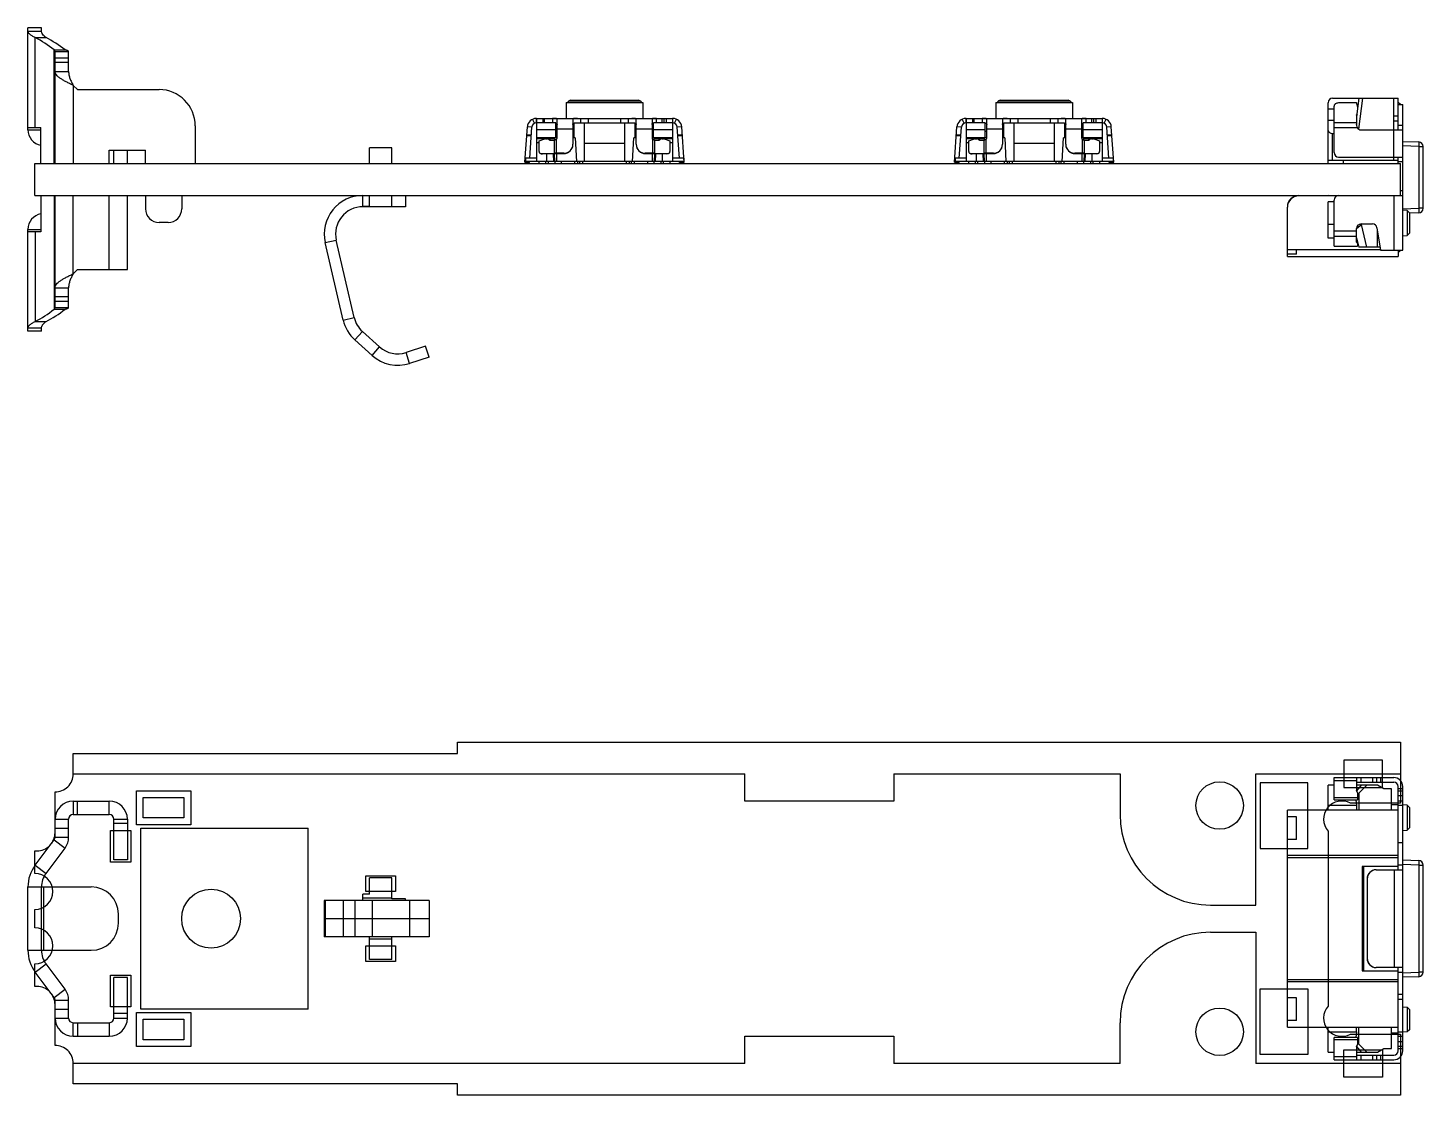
# Model space of a CAD drawing. Header units: millimetres. Extents: x 232.4 to 263.3, y 75.2 to 125.5.
# Drawn here: x 232.41 to 263.26, y 75.23 to 98.82 of the extents above; entities that cross this region are included whole.
import ezdxf

# ---------------------------------------------------------------- set-up
doc = ezdxf.new("R2010")
doc.units = ezdxf.units.MM
doc.header["$LTSCALE"] = 16.335
doc.layers.get('0').update_dxf_attribs({"linetype": 'CONTINUOUS'})
for name, color, linetype in [('limit_line', 140, 'CONTINUOUS'), ('NEGATIVE_PLATE', 5, 'CONTINUOUS'), ('pad', 31, 'CONTINUOUS'), ('POSITIVE_PLATE_BLE', 6, 'CONTINUOUS'), ('SIGNAL_PLATE_BLE', 4, 'CONTINUOUS'), ('SKSNLA_switch', 2, 'CONTINUOUS')]:
    doc.layers.add(name, color=color, linetype=linetype)

msp = doc.modelspace()

# ---------------------------------------------------------------- linework, layer by layer
for p, q in [((232.559, 95.115), (232.559, 95.819)), ((232.559, 95.819), (262.759, 95.819)), ((262.759, 95.115), (262.759, 95.819)), ((232.559, 95.115), (262.809, 95.115)), ((232.709, 92.115), (232.409, 92.115)), ((234.959, 81.355), (234.959, 81.805)), ((234.959, 81.805), (235.859, 81.805)), ((235.859, 81.805), (235.859, 81.355)), ((235.859, 81.355), (234.959, 81.355)), ((234.234, 80.38), (234.234, 81.08)), ((234.234, 81.08), (234.684, 81.08)), ((234.684, 81.08), (234.684, 80.38)), ((234.684, 80.38), (234.234, 80.38)), ((239.884, 79.73), (239.884, 80.08)), ((239.884, 80.08), (240.534, 80.08)), ((240.534, 80.08), (240.534, 79.73)), ((240.534, 79.73), (239.884, 79.73)), ((239.884, 78.18), (239.884, 78.53)), ((239.884, 78.53), (240.534, 78.53)), ((240.534, 78.53), (240.534, 78.18)), ((240.534, 78.18), (239.884, 78.18)), ((234.234, 77.181), (234.234, 77.881)), ((234.234, 77.881), (234.684, 77.881)), ((234.684, 77.881), (234.684, 77.181)), ((234.684, 77.181), (234.234, 77.181)), ((234.959, 76.455), (234.959, 76.905)), ((234.959, 76.905), (235.859, 76.905)), ((235.859, 76.905), (235.859, 76.455)), ((235.859, 76.455), (234.959, 76.455))]:
    msp.add_line(p, q)
msp.add_lwpolyline([(232.559, 78.93), (232.559, 79.33, 1), (232.559, 80.13), (232.559, 80.63), (232.609, 80.63, 0.414214), (233.009, 81.03), (233.009, 81.93, 0.414214), (233.409, 82.33), (233.409, 82.78), (241.909, 82.78), (241.909, 83.03), (262.759, 83.03), (262.759, 81.68), (261.652, 81.68, 0.841815), (261.159, 81.066), (261.159, 77.195, 0.841815), (261.652, 76.58), (262.759, 76.58), (262.759, 75.23), (241.909, 75.23), (241.909, 75.48), (233.409, 75.48), (233.409, 75.93, 0.414214), (233.009, 76.33), (233.009, 77.23, 0.414214), (232.609, 77.63), (232.559, 77.63), (232.559, 78.13, 1)], format="xyb", close=True)
for centre, radius in [((258.759, 81.63), 0.525), ((236.459, 79.13), 0.65), ((258.759, 76.63), 0.525)]:
    msp.add_circle(centre, radius)
at = {"layer": 'limit_line'}
for p, q in [((233.409, 82.33), (248.259, 82.33)), ((248.259, 81.73), (248.259, 82.33)), ((251.559, 82.33), (251.559, 81.73)), ((251.559, 82.33), (256.559, 82.33)), ((256.559, 82.33), (256.559, 81.43)), ((259.559, 79.43), (259.559, 82.33)), ((259.559, 82.33), (262.759, 82.33)), ((251.559, 81.73), (248.259, 81.73)), ((234.909, 77.13), (234.909, 81.13)), ((234.909, 81.13), (238.609, 81.13)), ((238.609, 77.13), (238.609, 81.13)), ((258.559, 79.43), (259.559, 79.43)), ((258.559, 78.83), (259.559, 78.83)), ((259.559, 78.83), (259.559, 75.93)), ((238.609, 77.13), (234.909, 77.13)), ((256.559, 75.93), (256.559, 76.83)), ((248.259, 76.531), (251.559, 76.531)), ((248.259, 75.93), (248.259, 76.531)), ((251.559, 76.531), (251.559, 75.93)), ((248.259, 75.93), (233.409, 75.93)), ((256.559, 75.93), (251.559, 75.93)), ((262.759, 75.93), (259.559, 75.93))]:
    msp.add_line(p, q, dxfattribs=at)
for centre, start, end in [((258.559, 81.43), 180, 270), ((258.559, 76.83), 90, 180)]:
    msp.add_arc(centre, 2, start, end, dxfattribs=at)
at = {"layer": 'NEGATIVE_PLATE'}
for p, q in [((239.959, 95.819), (239.959, 96.165)), ((240.459, 96.165), (239.959, 96.165)), ((240.459, 95.819), (240.459, 96.165)), ((239.813, 94.865), (239.813, 95.115)), ((239.959, 94.875), (239.959, 95.115)), ((240.459, 94.865), (240.459, 95.115)), ((240.759, 95.115), (240.759, 94.865)), ((239.959, 94.875), (239.813, 94.875)), ((240.759, 94.865), (239.813, 94.865)), ((238.985, 94.074), (239.228, 94.13)), ((239.624, 92.418), (239.228, 94.13)), ((239.38, 92.362), (238.985, 94.074)), ((239.38, 92.362), (239.624, 92.418)), ((239.639, 91.922), (239.807, 92.108)), ((240.185, 91.767), (239.807, 92.108)), ((240.018, 91.581), (239.639, 91.922)), ((240.018, 91.581), (240.185, 91.767)), ((241.203, 91.782), (240.772, 91.642)), ((240.849, 91.404), (240.772, 91.642)), ((241.281, 91.544), (241.203, 91.782)), ((241.281, 91.544), (240.849, 91.404)), ((239.959, 79.675), (239.959, 80.03)), ((240.459, 80.03), (239.959, 80.03)), ((240.459, 79.566), (240.459, 80.03)), ((239.813, 79.53), (239.813, 79.675)), ((239.959, 79.675), (239.813, 79.675)), ((238.963, 79.53), (238.963, 78.73)), ((241.281, 79.53), (238.963, 79.53)), ((238.985, 79.53), (238.985, 78.73)), ((239.38, 79.53), (239.38, 78.73)), ((239.639, 79.53), (239.639, 78.73)), ((240.459, 79.58), (239.813, 79.58)), ((240.018, 79.53), (240.018, 78.73)), ((240.759, 79.566), (240.459, 79.566)), ((240.759, 79.53), (240.759, 79.566)), ((240.849, 79.53), (240.849, 78.73)), ((241.281, 79.53), (241.281, 78.73)), ((238.963, 79.13), (241.281, 79.13)), ((241.281, 78.73), (238.963, 78.73)), ((239.959, 78.23), (239.959, 78.73)), ((240.459, 78.68), (239.959, 78.68)), ((240.459, 78.23), (240.459, 78.73)), ((240.459, 78.23), (239.959, 78.23))]:
    msp.add_line(p, q, dxfattribs=at)
for centre, radius, start, end in [((239.813, 94.265), 0.85, 90, 193), ((239.813, 94.265), 0.6, 90, 193), ((240.208, 92.553), 0.85, 193, 228), ((240.208, 92.553), 0.6, 193, 228), ((240.587, 92.213), 0.6, 228, 288), ((240.587, 92.213), 0.85, 228, 288)]:
    msp.add_arc(centre, radius, start, end, dxfattribs=at)
at = {"layer": 'pad'}
for p, q in [((262.359, 82.63), (261.509, 82.63)), ((261.509, 82.63), (261.509, 82.03)), ((262.359, 82.03), (262.359, 82.63)), ((260.709, 82.13), (259.659, 82.13)), ((259.659, 82.13), (259.659, 80.68)), ((260.709, 80.68), (260.709, 82.13)), ((234.809, 81.955), (236.009, 81.955)), ((234.809, 81.205), (234.809, 81.955)), ((236.009, 81.955), (236.009, 81.205)), ((261.509, 82.03), (262.359, 82.03)), ((236.009, 81.205), (234.809, 81.205)), ((259.659, 80.68), (260.709, 80.68)), ((259.659, 77.58), (260.709, 77.58)), ((259.659, 76.13), (259.659, 77.58)), ((260.709, 77.58), (260.709, 76.13)), ((234.809, 76.305), (234.809, 77.055)), ((234.809, 77.055), (236.009, 77.055)), ((236.009, 77.055), (236.009, 76.305)), ((236.009, 76.305), (234.809, 76.305)), ((261.509, 76.23), (262.359, 76.23)), ((261.509, 75.63), (261.509, 76.23)), ((262.359, 76.23), (262.359, 75.63)), ((260.709, 76.13), (259.659, 76.13)), ((262.359, 75.63), (261.509, 75.63))]:
    msp.add_line(p, q, dxfattribs=at)
at = {"layer": 'POSITIVE_PLATE_BLE'}
for p, q in [((234.209, 95.819), (234.209, 96.119)), ((234.209, 96.119), (235.009, 96.119)), ((234.309, 95.819), (234.309, 96.119)), ((234.609, 95.819), (234.609, 96.119)), ((235.009, 95.819), (235.009, 96.119)), ((232.696, 95.115), (232.696, 94.315)), ((232.989, 95.115), (232.989, 92.602)), ((233.009, 92.64), (233.009, 95.115)), ((233.009, 92.877), (233.009, 95.115)), ((233.409, 93.384), (233.409, 95.115)), ((234.209, 93.477), (234.209, 95.115)), ((234.609, 93.477), (234.609, 95.115)), ((232.409, 92.115), (232.409, 94.365)), ((232.409, 94.365), (232.696, 94.365)), ((232.696, 94.315), (232.409, 94.315)), ((232.569, 94.315), (232.569, 92.33)), ((233.409, 93.384), (233.502, 93.477)), ((233.502, 93.477), (234.609, 93.477)), ((233.009, 93.077), (233.309, 93.077)), ((233.309, 92.877), (233.009, 92.877)), ((233.309, 92.64), (233.309, 93.077)), ((232.989, 92.602), (233.229, 92.602)), ((233.009, 92.777), (233.309, 92.777)), ((233.009, 92.64), (233.309, 92.64)), ((232.569, 92.33), (232.809, 92.33)), ((232.409, 92.189), (232.709, 92.189)), ((232.709, 92.115), (232.709, 92.189)), ((233.409, 81.73), (233.409, 81.43)), ((233.409, 81.73), (234.209, 81.73)), ((233.502, 81.43), (233.502, 81.73)), ((234.209, 81.43), (234.209, 81.73)), ((233.009, 80.93), (233.009, 81.33)), ((233.009, 81.33), (233.309, 81.33)), ((233.309, 80.93), (233.309, 81.33)), ((233.409, 81.43), (234.209, 81.43)), ((234.309, 80.43), (234.309, 81.33)), ((234.309, 81.33), (234.609, 81.33)), ((234.609, 81.23), (234.309, 81.23)), ((234.609, 81.33), (234.609, 80.43)), ((232.569, 80.31), (232.989, 80.87)), ((232.989, 80.87), (233.229, 80.69)), ((233.009, 81.13), (233.309, 81.13)), ((233.009, 80.93), (233.309, 80.93)), ((232.809, 80.13), (233.229, 80.69)), ((232.569, 80.31), (232.809, 80.13)), ((234.609, 80.43), (234.309, 80.43)), ((232.409, 78.43), (232.409, 79.83)), ((232.409, 79.83), (233.809, 79.83)), ((232.709, 78.43), (232.709, 79.83)), ((232.759, 78.43), (232.759, 79.83)), ((234.409, 79.03), (234.409, 79.23)), ((232.409, 78.43), (233.809, 78.43)), ((232.569, 77.95), (232.809, 78.13)), ((233.229, 77.57), (232.809, 78.13)), ((232.989, 77.39), (232.569, 77.95)), ((234.309, 76.931), (234.309, 77.831)), ((234.609, 77.831), (234.309, 77.831)), ((234.609, 76.931), (234.609, 77.831)), ((232.989, 77.39), (233.229, 77.57)), ((233.009, 76.931), (233.009, 77.33)), ((233.009, 77.33), (233.309, 77.33)), ((233.009, 77.13), (233.309, 77.13)), ((233.309, 76.931), (233.309, 77.33)), ((233.009, 76.931), (233.309, 76.931)), ((233.409, 76.531), (233.409, 76.831)), ((233.409, 76.831), (234.209, 76.831)), ((233.502, 76.831), (233.502, 76.531)), ((234.209, 76.831), (234.209, 76.531)), ((234.609, 77.031), (234.309, 77.031)), ((234.309, 76.931), (234.609, 76.931)), ((233.409, 76.531), (234.209, 76.531))]:
    msp.add_line(p, q, dxfattribs=at)
for centre, radius, start, end in [((232.759, 94.365), 0.35, 100.3337, 180), ((233.409, 81.33), 0.4, 90, 180), ((234.209, 81.33), 0.4, 0, 90), ((233.409, 81.33), 0.1, 90, 180), ((234.209, 81.33), 0.1, 0, 90), ((232.909, 80.93), 0.1, 323.1301, 0), ((232.909, 80.93), 0.4, 323.1301, 0), ((233.209, 79.83), 0.8, 143.1301, 180), ((233.209, 79.83), 0.5, 143.1301, 180), ((233.809, 79.23), 0.6, 0, 90), ((233.809, 79.03), 0.6, 270, 0), ((233.209, 78.43), 0.8, 180, 216.8699), ((233.209, 78.43), 0.5, 180, 216.8699), ((232.909, 77.33), 0.4, 0, 36.8699), ((232.909, 77.33), 0.1, 0, 36.8699), ((233.409, 76.931), 0.4, 180, 270), ((233.409, 76.931), 0.1, 180, 270), ((234.209, 76.931), 0.4, 270, 0), ((234.209, 76.931), 0.1, 270, 0)]:
    msp.add_arc(centre, radius, start, end, dxfattribs=at)
for centre in [(231.684, 95.465), (231.924, 95.465)]:
    msp.add_ellipse(centre, major_axis=(0, 3.35), ratio=0.75, start_param=-2.781631, end_param=-2.59544, dxfattribs=at)
for points, knots in [([(233.009, 93.077), (233.009, 93.083), (233.01, 93.096), (233.018, 93.123), (233.04, 93.157), (233.078, 93.195), (233.128, 93.233), (233.188, 93.271), (233.257, 93.308), (233.331, 93.346), (233.383, 93.371), (233.409, 93.384)], [0, 0, 0, 0, 0.036944, 0.075326, 0.160767, 0.262851, 0.383153, 0.520581, 0.672031, 0.833451, 1, 1, 1, 1]), ([(233.409, 93.384), (233.396, 93.358), (233.37, 93.308), (233.337, 93.232), (233.314, 93.155), (233.309, 93.102), (233.309, 93.077)], [0, 0, 0, 0, 0.263092, 0.518721, 0.763415, 1, 1, 1, 1]), ([(232.989, 92.602), (232.995, 92.607), (233.002, 92.615), (233.008, 92.629), (233.009, 92.636), (233.009, 92.64)], [0, 0, 0, 0, 0.516717, 0.758814, 1, 1, 1, 1]), ([(233.229, 92.602), (233.24, 92.605), (233.256, 92.608), (233.275, 92.614), (233.287, 92.619), (233.296, 92.624), (233.303, 92.629), (233.308, 92.634), (233.309, 92.638), (233.309, 92.64)], [0, 0, 0, 0, 0.375627, 0.532017, 0.666417, 0.778531, 0.869003, 0.940508, 1, 1, 1, 1]), ([(232.409, 92.189), (232.409, 92.2), (232.416, 92.217), (232.433, 92.237), (232.451, 92.255), (232.474, 92.273), (232.513, 92.3), (232.545, 92.318), (232.569, 92.33)], [0, 0, 0, 0, 0.145997, 0.242603, 0.357239, 0.490332, 0.641929, 1, 1, 1, 1]), ([(232.709, 92.189), (232.709, 92.199), (232.713, 92.216), (232.723, 92.237), (232.739, 92.262), (232.767, 92.294), (232.794, 92.318), (232.809, 92.33)], [0, 0, 0, 0, 0.175164, 0.280528, 0.398789, 0.67402, 1, 1, 1, 1])]:
    msp.add_open_spline(points, degree=3, knots=knots, dxfattribs=at)
at = {"layer": 'SIGNAL_PLATE_BLE'}
for p, q in [((232.409, 96.569), (232.409, 98.819)), ((232.709, 98.819), (232.409, 98.819)), ((232.409, 98.745), (232.709, 98.745)), ((232.709, 98.745), (232.709, 98.819)), ((232.569, 96.619), (232.569, 98.604)), ((232.569, 98.604), (232.809, 98.604)), ((232.989, 95.819), (232.989, 98.332)), ((232.989, 98.332), (233.229, 98.332)), ((233.009, 95.819), (233.009, 98.294)), ((233.009, 98.294), (233.309, 98.294)), ((233.009, 98.156), (233.309, 98.156)), ((233.309, 97.856), (233.309, 98.294)), ((233.009, 95.819), (233.009, 98.09)), ((233.309, 98.056), (233.009, 98.056)), ((233.009, 97.856), (233.309, 97.856)), ((233.409, 97.549), (233.409, 95.819)), ((233.502, 97.456), (233.409, 97.549)), ((233.502, 97.456), (235.309, 97.456)), ((232.409, 96.619), (232.696, 96.619)), ((232.409, 96.569), (232.696, 96.569)), ((232.696, 95.819), (232.696, 96.619)), ((236.109, 96.656), (236.109, 95.819)), ((235.009, 95.115), (235.009, 94.819)), ((235.809, 95.115), (235.809, 94.819)), ((235.509, 94.519), (235.309, 94.519))]:
    msp.add_line(p, q, dxfattribs=at)
for centre, radius, start, end in [((235.309, 96.656), 0.8, 0, 90), ((232.759, 96.569), 0.35, 180, 259.6663), ((235.309, 94.819), 0.3, 180, 270), ((235.509, 94.819), 0.3, 270, 0)]:
    msp.add_arc(centre, radius, start, end, dxfattribs=at)
for centre in [(231.684, 95.469), (231.924, 95.469)]:
    msp.add_ellipse(centre, major_axis=(0, 3.35), ratio=0.75, start_param=-0.546152, end_param=-0.359962, dxfattribs=at)
for points, knots in [([(232.569, 98.604), (232.545, 98.616), (232.512, 98.634), (232.474, 98.661), (232.451, 98.679), (232.433, 98.697), (232.416, 98.717), (232.409, 98.734), (232.409, 98.745)], [0, 0, 0, 0, 0.358946, 0.510909, 0.644016, 0.758308, 0.854469, 1, 1, 1, 1]), ([(232.809, 98.604), (232.794, 98.616), (232.767, 98.64), (232.739, 98.672), (232.723, 98.697), (232.713, 98.718), (232.709, 98.735), (232.709, 98.745)], [0, 0, 0, 0, 0.326802, 0.602478, 0.720442, 0.825366, 1, 1, 1, 1]), ([(233.009, 98.294), (233.009, 98.298), (233.008, 98.305), (233.002, 98.318), (232.995, 98.327), (232.989, 98.332)], [0, 0, 0, 0, 0.240931, 0.482907, 1, 1, 1, 1]), ([(233.309, 98.294), (233.309, 98.296), (233.308, 98.3), (233.303, 98.305), (233.296, 98.31), (233.287, 98.315), (233.275, 98.319), (233.256, 98.326), (233.24, 98.329), (233.229, 98.332)], [0, 0, 0, 0, 0.059415, 0.130826, 0.221189, 0.333204, 0.467548, 0.623959, 1, 1, 1, 1]), ([(233.409, 97.549), (233.383, 97.562), (233.331, 97.587), (233.257, 97.625), (233.188, 97.663), (233.128, 97.7), (233.078, 97.738), (233.04, 97.776), (233.018, 97.81), (233.01, 97.837), (233.009, 97.85), (233.009, 97.856)], [0, 0, 0, 0, 0.166549, 0.327969, 0.479419, 0.616847, 0.737149, 0.839233, 0.924674, 0.963056, 1, 1, 1, 1]), ([(233.309, 97.856), (233.309, 97.831), (233.314, 97.778), (233.337, 97.701), (233.37, 97.625), (233.396, 97.575), (233.409, 97.549)], [0, 0, 0, 0, 0.236585, 0.481279, 0.736908, 1, 1, 1, 1])]:
    msp.add_open_spline(points, degree=3, knots=knots, dxfattribs=at)
at = {"layer": 'SKSNLA_switch'}
for p, q in [((244.373, 97.204), (244.339, 97.169)), ((244.373, 97.204), (245.944, 97.204)), ((244.409, 97.219), (245.909, 97.219)), ((245.944, 97.204), (245.979, 97.169)), ((253.873, 97.204), (253.839, 97.169)), ((253.873, 97.204), (255.444, 97.204)), ((253.909, 97.219), (255.409, 97.219)), ((255.444, 97.204), (255.479, 97.169)), ((261.259, 97.265), (262.709, 97.265)), ((261.839, 97.265), (261.794, 96.917)), ((261.919, 97.265), (261.832, 96.583)), ((262.609, 95.885), (262.609, 97.265)), ((262.709, 96.565), (262.709, 97.265)), ((244.309, 97.169), (244.309, 96.819)), ((244.309, 97.169), (246.009, 97.169)), ((246.009, 97.169), (246.009, 96.819)), ((253.809, 97.169), (255.509, 97.169)), ((253.809, 97.169), (253.809, 96.819)), ((255.509, 97.169), (255.509, 96.819)), ((261.159, 95.819), (261.159, 97.165)), ((261.289, 97.026), (261.159, 97.026)), ((261.289, 96.065), (261.289, 97.09)), ((261.789, 97.16), (261.389, 97.16)), ((261.807, 97.097), (261.789, 97.16)), ((261.789, 96.892), (261.789, 96.687)), ((261.798, 96.912), (261.794, 96.917)), ((261.809, 97.083), (261.809, 97.031)), ((262.709, 97.125), (262.809, 97.125)), ((262.809, 93.905), (262.809, 97.125)), ((243.398, 95.849), (243.452, 96.633)), ((243.552, 96.626), (243.452, 96.633)), ((243.504, 95.939), (243.552, 96.626)), ((243.61, 96.71), (243.567, 96.8)), ((243.652, 96.719), (243.652, 96.819)), ((243.652, 96.819), (246.665, 96.819)), ((244.079, 96.719), (243.652, 96.719)), ((243.659, 95.869), (243.659, 96.819)), ((244.079, 96.569), (243.659, 96.569)), ((243.794, 96.819), (243.794, 96.719)), ((243.829, 96.719), (243.829, 96.819)), ((244.009, 96.819), (244.009, 96.719)), ((244.079, 96.389), (244.079, 96.719)), ((244.109, 96.384), (244.109, 96.798)), ((244.109, 96.586), (244.459, 96.586)), ((244.459, 96.798), (244.459, 96.247)), ((244.489, 96.389), (244.489, 96.719)), ((244.489, 96.719), (245.829, 96.719)), ((244.636, 96.719), (244.636, 96.819)), ((244.709, 96.719), (244.709, 95.869)), ((244.798, 96.819), (244.798, 96.719)), ((244.805, 96.719), (244.805, 96.819)), ((245.512, 96.819), (245.512, 96.719)), ((245.52, 96.719), (245.52, 96.819)), ((245.609, 95.869), (245.609, 96.719)), ((245.681, 96.819), (245.681, 96.719)), ((245.829, 96.719), (245.829, 96.389)), ((245.859, 96.247), (245.859, 96.798)), ((245.859, 96.586), (246.209, 96.586)), ((246.209, 96.798), (246.209, 96.384)), ((246.239, 96.389), (246.239, 96.719)), ((246.665, 96.719), (246.239, 96.719)), ((246.659, 96.569), (246.239, 96.569)), ((246.309, 96.719), (246.309, 96.819)), ((246.429, 96.819), (246.429, 96.719)), ((246.479, 96.719), (246.479, 96.819)), ((246.529, 96.719), (246.529, 96.819)), ((246.659, 96.819), (246.659, 95.869)), ((246.665, 96.819), (246.665, 96.719)), ((246.708, 96.71), (246.75, 96.8)), ((246.865, 96.633), (246.765, 96.626)), ((246.813, 95.939), (246.765, 96.626)), ((246.92, 95.849), (246.865, 96.633)), ((252.898, 95.849), (252.952, 96.633)), ((253.052, 96.626), (252.952, 96.633)), ((253.004, 95.939), (253.052, 96.626)), ((253.11, 96.71), (253.067, 96.8)), ((253.152, 96.819), (256.165, 96.819)), ((253.152, 96.719), (253.152, 96.819)), ((253.579, 96.719), (253.152, 96.719)), ((253.159, 95.869), (253.159, 96.819)), ((253.579, 96.569), (253.159, 96.569)), ((253.294, 96.819), (253.294, 96.719)), ((253.329, 96.719), (253.329, 96.819)), ((253.509, 96.819), (253.509, 96.719)), ((253.579, 96.389), (253.579, 96.719)), ((253.609, 96.384), (253.609, 96.798)), ((253.609, 96.586), (253.959, 96.586)), ((253.959, 96.798), (253.959, 96.247)), ((253.989, 96.719), (255.329, 96.719)), ((253.989, 96.389), (253.989, 96.719)), ((254.136, 96.719), (254.136, 96.819)), ((254.209, 96.719), (254.209, 95.869)), ((254.298, 96.819), (254.298, 96.719)), ((254.305, 96.719), (254.305, 96.819)), ((255.012, 96.819), (255.012, 96.719)), ((255.02, 96.719), (255.02, 96.819)), ((255.109, 95.869), (255.109, 96.719)), ((255.181, 96.819), (255.181, 96.719)), ((255.329, 96.719), (255.329, 96.389)), ((255.359, 96.247), (255.359, 96.798)), ((255.359, 96.586), (255.709, 96.586)), ((255.709, 96.798), (255.709, 96.384)), ((256.165, 96.719), (255.739, 96.719)), ((255.739, 96.389), (255.739, 96.719)), ((256.159, 96.569), (255.739, 96.569)), ((255.809, 96.719), (255.809, 96.819)), ((255.929, 96.819), (255.929, 96.719)), ((255.979, 96.719), (255.979, 96.819)), ((256.029, 96.719), (256.029, 96.819)), ((256.159, 96.819), (256.159, 95.869)), ((256.165, 96.819), (256.165, 96.719)), ((256.208, 96.71), (256.25, 96.8)), ((256.365, 96.633), (256.265, 96.626)), ((256.313, 95.939), (256.265, 96.626)), ((256.42, 95.849), (256.365, 96.633)), ((261.159, 96.78), (261.289, 96.78)), ((261.789, 96.721), (261.289, 96.721)), ((261.289, 96.615), (261.802, 96.615)), ((261.889, 96.565), (262.809, 96.565)), ((262.709, 96.865), (262.609, 96.865)), ((262.609, 96.765), (262.709, 96.765)), ((262.809, 96.665), (262.709, 96.665)), ((243.538, 96.426), (243.438, 96.433)), ((243.44, 96.461), (243.54, 96.454)), ((244.109, 96.389), (243.659, 96.389)), ((243.659, 96.375), (244.059, 96.375)), ((243.659, 96.286), (243.711, 96.286)), ((243.711, 96.326), (243.838, 96.366)), ((243.711, 96.089), (243.711, 96.326)), ((243.851, 96.369), (243.892, 96.37)), ((243.903, 96.369), (243.892, 96.37)), ((243.903, 96.369), (243.915, 96.366)), ((243.961, 96.344), (243.93, 96.35)), ((243.968, 96.331), (243.958, 96.332)), ((243.96, 96.345), (243.961, 96.344)), ((244.044, 96.333), (243.968, 96.331)), ((244.053, 96.047), (244.053, 96.334)), ((244.059, 96.337), (244.059, 96.389)), ((244.109, 96.529), (244.079, 96.529)), ((244.099, 96.048), (244.099, 96.355)), ((244.489, 96.529), (244.459, 96.529)), ((244.509, 96.389), (244.459, 96.389)), ((244.509, 96.389), (244.536, 95.869)), ((244.709, 96.269), (245.609, 96.269)), ((245.781, 95.869), (245.809, 96.389)), ((245.859, 96.389), (245.809, 96.389)), ((245.829, 96.529), (245.859, 96.529)), ((246.209, 96.529), (246.239, 96.529)), ((246.659, 96.389), (246.209, 96.389)), ((246.218, 96.355), (246.218, 96.048)), ((246.259, 96.337), (246.259, 96.389)), ((246.259, 96.375), (246.659, 96.375)), ((246.264, 96.334), (246.264, 96.047)), ((246.349, 96.331), (246.273, 96.333)), ((246.36, 96.332), (246.349, 96.331)), ((246.387, 96.35), (246.356, 96.344)), ((246.415, 96.369), (246.402, 96.366)), ((246.425, 96.37), (246.415, 96.369)), ((246.425, 96.37), (246.466, 96.369)), ((246.479, 96.366), (246.606, 96.326)), ((246.606, 96.326), (246.606, 96.089)), ((246.606, 96.286), (246.659, 96.286)), ((246.777, 96.454), (246.877, 96.461)), ((246.879, 96.433), (246.779, 96.426)), ((253.038, 96.426), (252.938, 96.433)), ((252.94, 96.461), (253.04, 96.454)), ((253.609, 96.389), (253.159, 96.389)), ((253.159, 96.375), (253.559, 96.375)), ((253.159, 96.286), (253.211, 96.286)), ((253.211, 96.326), (253.338, 96.366)), ((253.211, 96.089), (253.211, 96.326)), ((253.351, 96.369), (253.392, 96.37)), ((253.403, 96.369), (253.392, 96.37)), ((253.403, 96.369), (253.415, 96.366)), ((253.461, 96.344), (253.43, 96.35)), ((253.468, 96.331), (253.458, 96.332)), ((253.46, 96.345), (253.461, 96.344)), ((253.544, 96.333), (253.468, 96.331)), ((253.553, 96.047), (253.553, 96.334)), ((253.559, 96.337), (253.559, 96.389)), ((253.609, 96.529), (253.579, 96.529)), ((253.599, 96.048), (253.599, 96.355)), ((253.989, 96.529), (253.959, 96.529)), ((254.009, 96.389), (253.959, 96.389)), ((254.009, 96.389), (254.036, 95.869)), ((254.209, 96.269), (255.109, 96.269)), ((255.281, 95.869), (255.309, 96.389)), ((255.359, 96.389), (255.309, 96.389)), ((255.329, 96.529), (255.359, 96.529)), ((255.709, 96.529), (255.739, 96.529)), ((256.159, 96.389), (255.709, 96.389)), ((255.718, 96.355), (255.718, 96.048)), ((255.759, 96.337), (255.759, 96.389)), ((255.759, 96.375), (256.159, 96.375)), ((255.764, 96.334), (255.764, 96.047)), ((255.849, 96.331), (255.773, 96.333)), ((255.86, 96.332), (255.849, 96.331)), ((255.887, 96.35), (255.856, 96.344)), ((255.915, 96.369), (255.902, 96.366)), ((255.925, 96.37), (255.915, 96.369)), ((255.925, 96.37), (255.966, 96.369)), ((255.979, 96.366), (256.106, 96.326)), ((256.106, 96.326), (256.106, 96.089)), ((256.106, 96.286), (256.159, 96.286)), ((256.277, 96.454), (256.377, 96.461)), ((256.379, 96.433), (256.279, 96.426)), ((261.259, 96.485), (261.289, 96.485)), ((261.259, 95.885), (261.259, 96.485)), ((262.809, 96.311), (263.162, 96.298)), ((243.748, 96.041), (243.759, 96.04)), ((243.759, 96.04), (244.053, 96.047)), ((243.759, 96.04), (243.79, 96.034)), ((243.759, 96.039), (243.779, 96.035)), ((243.79, 96.034), (243.779, 96.035)), ((243.79, 96.034), (244.084, 96.04)), ((243.876, 96.036), (243.876, 95.869)), ((244.037, 95.869), (244.03, 96.039)), ((244.047, 96.04), (244.054, 95.869)), ((244.259, 96.048), (244.099, 96.048)), ((244.099, 96.041), (244.259, 96.041)), ((244.105, 95.869), (244.105, 96.041)), ((244.259, 96.048), (244.259, 96.041)), ((246.059, 96.041), (246.059, 96.048)), ((246.218, 96.048), (246.059, 96.048)), ((246.059, 96.041), (246.218, 96.041)), ((246.212, 96.041), (246.212, 95.869)), ((246.233, 96.04), (246.528, 96.034)), ((246.264, 96.047), (246.559, 96.04)), ((246.264, 95.869), (246.27, 96.04)), ((246.287, 96.039), (246.281, 95.869)), ((246.442, 95.869), (246.442, 96.036)), ((246.528, 96.034), (246.559, 96.04)), ((246.538, 96.035), (246.528, 96.034)), ((246.559, 96.039), (246.538, 96.035)), ((246.559, 96.04), (246.569, 96.041)), ((253.248, 96.041), (253.259, 96.04)), ((253.259, 96.04), (253.553, 96.047)), ((253.259, 96.04), (253.29, 96.034)), ((253.259, 96.039), (253.279, 96.035)), ((253.29, 96.034), (253.279, 96.035)), ((253.29, 96.034), (253.584, 96.04)), ((253.376, 96.036), (253.376, 95.869)), ((253.537, 95.869), (253.53, 96.039)), ((253.547, 96.04), (253.554, 95.869)), ((253.759, 96.048), (253.599, 96.048)), ((253.599, 96.041), (253.759, 96.041)), ((253.605, 95.869), (253.605, 96.041)), ((253.759, 96.048), (253.759, 96.041)), ((255.718, 96.048), (255.559, 96.048)), ((255.559, 96.041), (255.559, 96.048)), ((255.559, 96.041), (255.718, 96.041)), ((255.712, 96.041), (255.712, 95.869)), ((255.733, 96.04), (256.028, 96.034)), ((255.764, 96.047), (256.059, 96.04)), ((255.764, 95.869), (255.77, 96.04)), ((255.787, 96.039), (255.781, 95.869)), ((255.942, 95.869), (255.942, 96.036)), ((256.028, 96.034), (256.059, 96.04)), ((256.038, 96.035), (256.028, 96.034)), ((256.059, 96.039), (256.038, 96.035)), ((256.059, 96.04), (256.069, 96.041)), ((261.389, 95.965), (262.809, 95.965)), ((262.709, 95.819), (262.709, 95.965)), ((263.162, 96.198), (262.809, 96.211)), ((263.162, 96.198), (263.259, 96.198)), ((263.162, 96.198), (263.162, 94.831)), ((263.259, 94.831), (263.259, 96.198)), ((243.398, 95.849), (243.497, 95.842)), ((243.409, 95.939), (243.409, 95.869)), ((243.659, 95.939), (243.409, 95.939)), ((246.909, 95.869), (243.409, 95.869)), ((243.497, 95.842), (243.499, 95.869)), ((243.709, 95.869), (243.709, 95.819)), ((243.859, 95.819), (243.859, 95.869)), ((243.909, 95.869), (243.909, 95.819)), ((244.059, 95.869), (244.059, 95.819)), ((244.209, 95.819), (244.209, 95.869)), ((244.497, 95.869), (244.497, 95.819)), ((244.568, 95.819), (244.568, 95.869)), ((244.609, 95.869), (244.609, 95.819)), ((244.68, 95.819), (244.68, 95.869)), ((245.637, 95.869), (245.637, 95.819)), ((245.708, 95.819), (245.708, 95.869)), ((245.749, 95.869), (245.749, 95.819)), ((245.82, 95.819), (245.82, 95.869)), ((246.109, 95.869), (246.109, 95.819)), ((246.259, 95.819), (246.259, 95.869)), ((246.409, 95.819), (246.409, 95.869)), ((246.459, 95.869), (246.459, 95.819)), ((246.609, 95.819), (246.609, 95.869)), ((246.909, 95.939), (246.659, 95.939)), ((246.82, 95.842), (246.818, 95.869)), ((246.82, 95.842), (246.92, 95.849)), ((246.909, 95.939), (246.909, 95.869)), ((246.909, 95.878), (246.918, 95.879)), ((252.898, 95.849), (252.997, 95.842)), ((253.159, 95.939), (252.909, 95.939)), ((252.909, 95.939), (252.909, 95.869)), ((256.409, 95.869), (252.909, 95.869)), ((252.997, 95.842), (252.999, 95.869)), ((253.209, 95.869), (253.209, 95.819)), ((253.359, 95.819), (253.359, 95.869)), ((253.409, 95.869), (253.409, 95.819)), ((253.559, 95.869), (253.559, 95.819)), ((253.709, 95.819), (253.709, 95.869)), ((253.997, 95.869), (253.997, 95.819)), ((254.068, 95.819), (254.068, 95.869)), ((254.109, 95.869), (254.109, 95.819)), ((254.18, 95.819), (254.18, 95.869)), ((255.137, 95.869), (255.137, 95.819)), ((255.208, 95.819), (255.208, 95.869)), ((255.249, 95.869), (255.249, 95.819)), ((255.32, 95.819), (255.32, 95.869)), ((255.609, 95.869), (255.609, 95.819)), ((255.759, 95.819), (255.759, 95.869)), ((255.909, 95.819), (255.909, 95.869)), ((255.959, 95.869), (255.959, 95.819)), ((256.109, 95.819), (256.109, 95.869)), ((256.409, 95.939), (256.159, 95.939)), ((256.32, 95.842), (256.318, 95.869)), ((256.32, 95.842), (256.42, 95.849)), ((256.409, 95.939), (256.409, 95.869)), ((256.409, 95.878), (256.418, 95.879)), ((262.709, 95.885), (261.159, 95.885)), ((261.489, 95.885), (261.489, 95.819)), ((262.709, 95.865), (262.809, 95.865)), ((261.159, 95.115), (260.507, 95.109)), ((262.609, 95.115), (262.609, 93.905)), ((262.809, 95.215), (262.759, 95.215)), ((260.259, 93.765), (260.259, 94.859)), ((261.289, 94.975), (261.159, 94.975)), ((261.159, 94.175), (261.159, 94.975)), ((261.289, 93.995), (261.289, 95.015)), ((262.809, 94.818), (263.162, 94.831)), ((262.909, 94.78), (262.809, 94.787)), ((262.959, 94.73), (262.909, 94.78)), ((262.909, 94.78), (262.909, 94.23)), ((263.162, 94.731), (262.959, 94.724)), ((262.959, 94.73), (262.959, 94.28)), ((263.259, 94.831), (263.162, 94.831)), ((261.289, 94.475), (261.159, 94.475)), ((261.79, 94.39), (261.9, 94.475)), ((261.9, 94.475), (261.848, 94.475)), ((261.889, 94.485), (262.139, 94.485)), ((262.014, 93.976), (261.9, 94.475)), ((262.237, 94.401), (262.319, 93.905)), ((261.289, 94.175), (261.159, 94.175)), ((261.789, 94.327), (261.289, 94.327)), ((261.289, 94.214), (261.789, 94.214)), ((261.789, 94.085), (261.789, 94.385)), ((261.789, 94.178), (261.835, 93.976)), ((261.799, 94.07), (261.799, 94.134)), ((262.25, 93.976), (262.25, 94.323)), ((262.809, 94.222), (262.909, 94.23)), ((262.909, 94.23), (262.959, 94.28)), ((262.317, 93.915), (260.259, 93.915)), ((260.459, 93.815), (260.259, 93.815)), ((260.459, 93.815), (260.459, 93.915)), ((261.289, 93.995), (261.809, 93.995)), ((261.809, 94.09), (261.809, 93.995)), ((262.307, 93.976), (261.835, 93.976)), ((262.319, 93.905), (262.809, 93.905)), ((262.709, 93.905), (262.709, 93.765)), ((260.259, 93.765), (262.709, 93.765)), ((261.289, 82.08), (261.159, 82.08)), ((261.159, 81.53), (261.159, 82.08)), ((261.289, 82.25), (262.609, 82.25)), ((261.289, 81.756), (261.289, 82.25)), ((261.289, 82.185), (261.789, 82.185)), ((261.789, 82.25), (261.789, 81.962)), ((261.789, 82.15), (262.609, 82.15)), ((262.25, 82.08), (261.789, 82.08)), ((261.79, 81.954), (261.9, 82.08)), ((262.014, 82.08), (261.835, 81.905)), ((261.889, 82.15), (261.889, 82.25)), ((262.139, 82.25), (262.139, 82.15)), ((262.237, 82.15), (262.237, 82.25)), ((262.389, 82), (262.25, 82.08)), ((262.319, 82.25), (262.319, 82.15)), ((262.359, 82.03), (262.359, 82.15)), ((261.289, 81.806), (261.809, 81.806)), ((261.289, 81.756), (261.809, 81.756)), ((261.77, 81.756), (261.789, 81.63)), ((261.809, 81.91), (261.809, 81.756)), ((261.809, 81.905), (261.835, 81.905)), ((261.835, 81.905), (261.835, 81.53)), ((262.337, 82.03), (262.359, 82.03)), ((262.559, 82), (262.389, 82)), ((262.559, 81.53), (262.559, 82)), ((262.709, 80.28), (262.709, 82.05)), ((262.809, 82), (262.709, 82)), ((262.809, 81.95), (262.709, 81.95)), ((262.709, 81.85), (262.809, 81.85)), ((262.809, 76.21), (262.809, 82.05)), ((262.709, 81.53), (260.259, 81.53)), ((260.259, 76.73), (260.259, 81.53)), ((261.789, 81.63), (261.159, 81.63)), ((261.789, 81.63), (261.789, 81.53)), ((262.709, 81.68), (262.559, 81.68)), ((262.559, 81.65), (262.709, 81.65)), ((262.809, 81.73), (262.709, 81.73)), ((262.809, 81.63), (262.709, 81.63)), ((262.909, 81.635), (262.81, 81.643)), ((262.959, 81.585), (262.909, 81.635)), ((262.909, 81.635), (262.909, 81.085)), ((262.959, 81.585), (262.959, 81.135)), ((260.459, 81.38), (260.259, 81.38)), ((260.459, 80.88), (260.459, 81.38)), ((260.459, 80.88), (260.259, 80.88)), ((262.809, 81.078), (262.909, 81.085)), ((262.909, 81.085), (262.959, 81.135)), ((260.259, 80.53), (262.709, 80.53)), ((262.709, 80.81), (262.809, 80.81)), ((260.259, 80.48), (262.709, 80.48)), ((262.709, 80.28), (261.909, 80.28)), ((261.909, 80.28), (261.909, 77.98)), ((261.944, 80.28), (261.944, 77.98)), ((262.223, 80.21), (262.809, 80.21)), ((262.616, 80.21), (262.616, 78.05)), ((262.809, 80.31), (262.709, 80.31)), ((262.709, 80.21), (262.709, 80.279)), ((262.809, 80.427), (263.162, 80.414)), ((263.162, 80.314), (262.809, 80.327)), ((263.162, 80.314), (263.259, 80.314)), ((263.162, 80.314), (263.162, 77.947)), ((263.259, 77.947), (263.259, 80.314)), ((261.944, 80.095), (261.909, 80.095)), ((261.909, 79.953), (261.944, 79.953)), ((262.019, 80.01), (262.023, 80.01)), ((262.019, 80.01), (262.019, 78.25)), ((262.023, 80.01), (262.023, 78.25)), ((261.944, 78.307), (261.909, 78.307)), ((261.909, 78.166), (261.944, 78.166)), ((262.023, 78.25), (262.019, 78.25)), ((262.709, 77.78), (260.259, 77.78)), ((261.909, 77.98), (262.709, 77.98)), ((262.809, 78.05), (262.223, 78.05)), ((262.709, 77.981), (262.709, 78.05)), ((262.709, 76.21), (262.709, 77.98)), ((262.709, 77.95), (262.809, 77.95)), ((262.809, 77.934), (263.162, 77.947)), ((263.162, 77.847), (262.809, 77.834)), ((263.259, 77.947), (263.162, 77.947)), ((262.709, 77.73), (260.259, 77.73)), ((262.809, 77.45), (262.709, 77.45)), ((260.459, 77.38), (260.259, 77.38)), ((260.459, 76.88), (260.459, 77.38)), ((262.709, 77.35), (262.809, 77.35)), ((262.809, 77.183), (262.909, 77.175)), ((262.909, 77.175), (262.959, 77.125)), ((262.909, 77.175), (262.909, 76.625)), ((262.959, 77.125), (262.959, 76.675)), ((260.459, 76.88), (260.259, 76.88)), ((260.259, 76.73), (262.709, 76.73)), ((261.159, 76.18), (261.159, 76.73)), ((261.159, 76.63), (261.789, 76.63)), ((261.789, 76.63), (261.77, 76.505)), ((261.789, 76.63), (261.789, 76.73)), ((261.835, 76.355), (261.835, 76.73)), ((262.559, 76.26), (262.559, 76.73)), ((262.559, 76.61), (262.709, 76.61)), ((262.709, 76.58), (262.559, 76.58)), ((262.709, 76.63), (262.809, 76.63)), ((262.709, 76.53), (262.809, 76.53)), ((262.909, 76.625), (262.81, 76.618)), ((262.959, 76.675), (262.909, 76.625)), ((261.809, 76.505), (261.289, 76.505)), ((261.289, 76.01), (261.289, 76.505)), ((261.809, 76.455), (261.289, 76.455)), ((261.789, 76.299), (261.789, 76.01)), ((261.9, 76.18), (261.79, 76.307)), ((261.809, 76.505), (261.809, 76.351)), ((261.835, 76.355), (261.809, 76.355)), ((261.835, 76.355), (262.014, 76.18)), ((262.25, 76.18), (262.389, 76.26)), ((262.337, 76.23), (262.359, 76.23)), ((262.359, 76.23), (262.359, 76.11)), ((262.389, 76.26), (262.559, 76.26)), ((262.809, 76.41), (262.709, 76.41)), ((262.709, 76.31), (262.809, 76.31)), ((262.709, 76.26), (262.809, 76.26)), ((261.159, 76.18), (261.289, 76.18)), ((261.789, 76.075), (261.289, 76.075)), ((261.289, 76.01), (262.609, 76.01)), ((261.789, 76.18), (262.25, 76.18)), ((261.789, 76.11), (262.609, 76.11)), ((261.889, 76.01), (261.889, 76.11)), ((262.139, 76.11), (262.139, 76.01)), ((262.237, 76.01), (262.237, 76.11)), ((262.319, 76.11), (262.319, 76.01))]:
    msp.add_line(p, q, dxfattribs=at)
for centre, radius, start, end in [((244.409, 97.169), 0.05, 90, 135.5847), ((245.909, 97.169), 0.05, 44.4153, 90), ((253.909, 97.169), 0.05, 90, 135.5847), ((255.409, 97.169), 0.05, 44.4153, 90), ((261.259, 97.165), 0.1, 90, 180), ((262.609, 96.998), 0.2, 39.6077, 59.9121), ((243.652, 96.619), 0.2, 90, 176), ((243.652, 96.619), 0.1, 90, 176), ((246.665, 96.619), 0.2, 4, 90), ((246.665, 96.619), 0.1, 4, 90), ((253.152, 96.619), 0.2, 90, 176), ((253.152, 96.619), 0.1, 90, 176), ((256.165, 96.619), 0.2, 4, 90), ((256.165, 96.619), 0.1, 4, 90), ((261.889, 96.665), 0.1, 210, 270), ((243.852, 96.323), 0.0461, 91.3588, 107.8893), ((244.001, 96.373), 0.0492, 216.0043, 222.9808), ((243.999, 96.372), 0.0474, 222.9502, 232.7907), ((243.998, 96.37), 0.0453, 232.8511, 239.1963), ((244.043, 96.379), 0.0459, 271.3285, 282.4684), ((244.059, 96.384), 0.0498, 324.4279, 359.9952), ((246.259, 96.384), 0.0498, 180.0048, 215.5721), ((246.274, 96.379), 0.0459, 257.5316, 268.6715), ((246.319, 96.37), 0.0457, 300.8221, 305.9062), ((246.319, 96.371), 0.0459, 305.9069, 307.0948), ((246.318, 96.372), 0.0471, 307.131, 317.0585), ((246.318, 96.372), 0.0476, 317.0403, 323.9835), ((246.395, 96.316), 0.0479, 142.4117, 144.0146), ((246.465, 96.323), 0.0461, 72.1107, 88.6412), ((253.352, 96.323), 0.0461, 91.3588, 107.8893), ((253.501, 96.373), 0.0492, 216.0043, 222.9808), ((253.499, 96.372), 0.0474, 222.9502, 232.7907), ((253.498, 96.37), 0.0453, 232.8511, 239.1963), ((253.543, 96.379), 0.0459, 271.3285, 282.4684), ((253.559, 96.384), 0.0498, 324.4279, 359.9952), ((255.759, 96.384), 0.0498, 180.0048, 215.5721), ((255.774, 96.379), 0.0459, 257.5316, 268.6715), ((255.819, 96.37), 0.0457, 300.8221, 305.9062), ((255.819, 96.371), 0.0459, 305.9069, 307.0948), ((255.818, 96.372), 0.0471, 307.131, 317.0585), ((255.818, 96.372), 0.0476, 317.0403, 323.9835), ((255.895, 96.316), 0.0479, 142.4117, 144.0146), ((255.965, 96.323), 0.0461, 72.1107, 88.6412), ((263.159, 96.198), 0.1, 0, 87.9174), ((244.099, 93.966), 2.082, 89.9951, 91.2709), ((244.099, 95.364), 0.677, 89.979, 91.287), ((244.259, 96.247), 0.2, 269.9233, 359.921), ((244.259, 96.24), 0.2, 269.9233, 359.921), ((246.058, 96.247), 0.2, 180.079, 270.0767), ((246.058, 96.24), 0.2, 180.079, 270.0767), ((246.219, 94.017), 2.031, 88.713, 90.021), ((246.218, 95.347), 0.694, 88.7291, 90.0049), ((253.599, 93.966), 2.082, 89.9951, 91.2709), ((253.599, 95.364), 0.677, 89.979, 91.287), ((253.759, 96.247), 0.2, 269.9233, 359.921), ((253.759, 96.24), 0.2, 269.9233, 359.921), ((255.558, 96.247), 0.2, 180.079, 270.0767), ((255.558, 96.24), 0.2, 180.079, 270.0767), ((255.719, 94.017), 2.031, 88.713, 90.021), ((255.718, 95.347), 0.694, 88.7291, 90.0049), ((261.389, 96.065), 0.1, 180, 270), ((260.509, 94.865), 0.25, 90, 180.0001), ((260.509, 94.859), 0.25, 90.5, 180), ((261.389, 95.015), 0.1, 90, 180), ((263.159, 94.831), 0.1, 272.0826, 0), ((261.889, 94.385), 0.1, 90, 180), ((262.139, 94.385), 0.1, 9.3073, 90), ((262.609, 94.032), 0.2, 300.0878, 320.3921), ((262.609, 82.05), 0.2, 0, 90), ((262.609, 82.05), 0.1, 0, 90), ((262.219, 80.01), 0.2, 90.0202, 180.0183), ((262.223, 80.01), 0.2, 90.0202, 180.0183), ((263.159, 80.314), 0.1, 0, 87.9174), ((262.219, 78.25), 0.2, 179.9811, 269.9803), ((262.223, 78.25), 0.2, 179.9811, 269.9803), ((263.159, 77.947), 0.1, 272.0826, 0), ((262.609, 76.21), 0.2, 270, 0), ((262.609, 76.21), 0.1, 270, 0)]:
    msp.add_arc(centre, radius, start, end, dxfattribs=at)
for centre, major_axis, ratio, start_param, end_param in [((261.839, 96.911), (0.0369, 0.0748), 0.450851, -4.507414, -4.091146), ((243.946, 96.308), (0.064, -0.0513), 0.462635, 1.718316, 2.395332), ((246.371, 96.308), (0.064, 0.0513), 0.462635, 0.746261, 1.423277), ((253.446, 96.308), (0.064, -0.0513), 0.462635, 1.718316, 2.395332), ((255.871, 96.308), (0.064, 0.0513), 0.462635, 0.746261, 1.423277), ((261.259, 96.555), (0.1, 0), 0.700208, 3.141593, 4.712389)]:
    msp.add_ellipse(centre, major_axis=major_axis, ratio=ratio, start_param=start_param, end_param=end_param, dxfattribs=at)
for points, knots in [([(261.389, 97.16), (261.376, 97.16), (261.351, 97.157), (261.323, 97.144), (261.305, 97.13), (261.296, 97.117), (261.29, 97.104), (261.289, 97.094), (261.289, 97.09)], [0, 0, 0, 0, 0.287092, 0.553562, 0.675496, 0.789309, 0.896624, 1, 1, 1, 1]), ([(261.789, 96.892), (261.789, 96.895), (261.791, 96.903), (261.795, 96.91), (261.798, 96.912)], [0, 0, 0, 0, 0.479751, 1, 1, 1, 1]), ([(261.809, 97.083), (261.809, 97.086), (261.808, 97.091), (261.807, 97.095), (261.807, 97.097)], [0, 0, 0, 0, 0.747627, 1, 1, 1, 1]), ([(244.109, 96.798), (244.109, 96.801), (244.108, 96.804), (244.105, 96.808), (244.102, 96.811), (244.097, 96.813), (244.09, 96.816), (244.079, 96.817), (244.064, 96.818), (244.047, 96.819), (244.028, 96.819), (244.015, 96.819), (244.009, 96.819)], [0, 0, 0, 0, 0.067905, 0.101976, 0.139001, 0.180825, 0.228634, 0.343706, 0.483656, 0.643886, 0.818405, 1, 1, 1, 1]), ([(244.079, 96.716), (244.081, 96.716), (244.086, 96.715), (244.092, 96.712), (244.098, 96.709), (244.102, 96.705), (244.105, 96.7), (244.107, 96.694), (244.109, 96.688), (244.109, 96.683), (244.109, 96.681)], [0, 0, 0, 0, 0.146183, 0.278189, 0.398178, 0.510803, 0.62217, 0.738339, 0.863659, 1, 1, 1, 1]), ([(244.559, 96.819), (244.552, 96.819), (244.539, 96.819), (244.52, 96.819), (244.503, 96.818), (244.488, 96.817), (244.477, 96.816), (244.47, 96.813), (244.466, 96.811), (244.463, 96.808), (244.46, 96.805), (244.459, 96.802), (244.459, 96.799), (244.459, 96.798)], [0, 0, 0, 0, 0.181498, 0.355923, 0.516068, 0.655943, 0.770957, 0.818744, 0.86055, 0.897556, 0.931604, 0.965019, 1, 1, 1, 1]), ([(244.459, 96.681), (244.459, 96.683), (244.459, 96.688), (244.46, 96.694), (244.462, 96.7), (244.465, 96.705), (244.47, 96.709), (244.475, 96.712), (244.482, 96.715), (244.486, 96.716), (244.489, 96.716)], [0, 0, 0, 0, 0.136344, 0.261689, 0.377908, 0.489286, 0.601855, 0.721802, 0.853813, 1, 1, 1, 1]), ([(245.859, 96.798), (245.859, 96.801), (245.858, 96.804), (245.855, 96.808), (245.852, 96.811), (245.847, 96.813), (245.84, 96.816), (245.829, 96.817), (245.814, 96.818), (245.797, 96.819), (245.778, 96.819), (245.765, 96.819), (245.759, 96.819)], [0, 0, 0, 0, 0.067905, 0.101976, 0.139001, 0.180825, 0.228634, 0.343706, 0.483656, 0.643886, 0.818405, 1, 1, 1, 1]), ([(245.829, 96.716), (245.831, 96.716), (245.836, 96.715), (245.842, 96.712), (245.848, 96.709), (245.852, 96.705), (245.855, 96.7), (245.857, 96.694), (245.859, 96.688), (245.859, 96.683), (245.859, 96.681)], [0, 0, 0, 0, 0.146183, 0.278189, 0.398178, 0.510803, 0.62217, 0.738339, 0.863659, 1, 1, 1, 1]), ([(246.309, 96.819), (246.302, 96.819), (246.289, 96.819), (246.27, 96.819), (246.253, 96.818), (246.238, 96.817), (246.227, 96.816), (246.22, 96.813), (246.216, 96.811), (246.213, 96.808), (246.21, 96.805), (246.209, 96.802), (246.209, 96.799), (246.209, 96.798)], [0, 0, 0, 0, 0.181498, 0.355923, 0.516068, 0.655943, 0.770957, 0.818744, 0.86055, 0.897556, 0.931604, 0.965019, 1, 1, 1, 1]), ([(246.209, 96.681), (246.209, 96.683), (246.209, 96.688), (246.21, 96.694), (246.212, 96.7), (246.215, 96.705), (246.22, 96.709), (246.225, 96.712), (246.232, 96.715), (246.236, 96.716), (246.239, 96.716)], [0, 0, 0, 0, 0.136344, 0.261689, 0.377908, 0.489286, 0.601855, 0.721802, 0.853813, 1, 1, 1, 1]), ([(253.609, 96.798), (253.609, 96.801), (253.608, 96.804), (253.605, 96.808), (253.602, 96.811), (253.597, 96.813), (253.59, 96.816), (253.579, 96.817), (253.564, 96.818), (253.547, 96.819), (253.528, 96.819), (253.515, 96.819), (253.509, 96.819)], [0, 0, 0, 0, 0.067905, 0.101976, 0.139001, 0.180825, 0.228634, 0.343706, 0.483656, 0.643886, 0.818405, 1, 1, 1, 1]), ([(253.579, 96.716), (253.581, 96.716), (253.586, 96.715), (253.592, 96.712), (253.598, 96.709), (253.602, 96.705), (253.605, 96.7), (253.607, 96.694), (253.609, 96.688), (253.609, 96.683), (253.609, 96.681)], [0, 0, 0, 0, 0.146183, 0.278189, 0.398178, 0.510803, 0.62217, 0.738339, 0.863659, 1, 1, 1, 1]), ([(254.059, 96.819), (254.052, 96.819), (254.039, 96.819), (254.02, 96.819), (254.003, 96.818), (253.988, 96.817), (253.977, 96.816), (253.97, 96.813), (253.966, 96.811), (253.963, 96.808), (253.96, 96.805), (253.959, 96.802), (253.959, 96.799), (253.959, 96.798)], [0, 0, 0, 0, 0.181498, 0.355923, 0.516068, 0.655943, 0.770957, 0.818744, 0.86055, 0.897556, 0.931604, 0.965019, 1, 1, 1, 1]), ([(253.959, 96.681), (253.959, 96.683), (253.959, 96.688), (253.96, 96.694), (253.962, 96.7), (253.965, 96.705), (253.97, 96.709), (253.975, 96.712), (253.982, 96.715), (253.986, 96.716), (253.989, 96.716)], [0, 0, 0, 0, 0.136344, 0.261689, 0.377908, 0.489286, 0.601855, 0.721802, 0.853813, 1, 1, 1, 1]), ([(255.359, 96.798), (255.359, 96.801), (255.358, 96.804), (255.355, 96.808), (255.352, 96.811), (255.347, 96.813), (255.34, 96.816), (255.329, 96.817), (255.314, 96.818), (255.297, 96.819), (255.278, 96.819), (255.265, 96.819), (255.259, 96.819)], [0, 0, 0, 0, 0.067905, 0.101976, 0.139001, 0.180825, 0.228634, 0.343706, 0.483656, 0.643886, 0.818405, 1, 1, 1, 1]), ([(255.329, 96.716), (255.331, 96.716), (255.336, 96.715), (255.342, 96.712), (255.348, 96.709), (255.352, 96.705), (255.355, 96.7), (255.357, 96.694), (255.359, 96.688), (255.359, 96.683), (255.359, 96.681)], [0, 0, 0, 0, 0.146183, 0.278189, 0.398178, 0.510803, 0.62217, 0.738339, 0.863659, 1, 1, 1, 1]), ([(255.809, 96.819), (255.802, 96.819), (255.789, 96.819), (255.77, 96.819), (255.753, 96.818), (255.738, 96.817), (255.727, 96.816), (255.72, 96.813), (255.716, 96.811), (255.713, 96.808), (255.71, 96.805), (255.709, 96.802), (255.709, 96.799), (255.709, 96.798)], [0, 0, 0, 0, 0.181498, 0.355923, 0.516068, 0.655943, 0.770957, 0.818744, 0.86055, 0.897556, 0.931604, 0.965019, 1, 1, 1, 1]), ([(255.709, 96.681), (255.709, 96.683), (255.709, 96.688), (255.71, 96.694), (255.712, 96.7), (255.715, 96.705), (255.72, 96.709), (255.725, 96.712), (255.732, 96.715), (255.736, 96.716), (255.739, 96.716)], [0, 0, 0, 0, 0.136344, 0.261689, 0.377908, 0.489286, 0.601855, 0.721802, 0.853813, 1, 1, 1, 1]), ([(261.802, 96.615), (261.801, 96.621), (261.797, 96.645), (261.792, 96.669), (261.789, 96.687)], [0, 0, 0, 0, 0.259688, 1, 1, 1, 1]), ([(243.93, 96.351), (243.927, 96.355), (243.919, 96.363), (243.908, 96.367), (243.903, 96.369)], [0, 0, 0, 0, 0.502999, 1, 1, 1, 1]), ([(243.958, 96.332), (243.952, 96.334), (243.942, 96.338), (243.933, 96.346), (243.93, 96.351)], [0, 0, 0, 0, 0.496992, 1, 1, 1, 1]), ([(244.099, 96.355), (244.096, 96.353), (244.08, 96.346), (244.065, 96.34), (244.053, 96.334)], [0, 0, 0, 0, 0.252523, 1, 1, 1, 1]), ([(246.264, 96.334), (246.261, 96.336), (246.245, 96.343), (246.23, 96.35), (246.218, 96.355)], [0, 0, 0, 0, 0.246254, 1, 1, 1, 1]), ([(246.387, 96.35), (246.384, 96.346), (246.376, 96.338), (246.365, 96.334), (246.36, 96.332)], [0, 0, 0, 0, 0.502999, 1, 1, 1, 1]), ([(246.415, 96.369), (246.409, 96.367), (246.399, 96.363), (246.391, 96.355), (246.387, 96.35)], [0, 0, 0, 0, 0.496992, 1, 1, 1, 1]), ([(253.43, 96.351), (253.427, 96.355), (253.419, 96.363), (253.408, 96.367), (253.403, 96.369)], [0, 0, 0, 0, 0.502999, 1, 1, 1, 1]), ([(253.458, 96.332), (253.452, 96.334), (253.442, 96.338), (253.433, 96.346), (253.43, 96.351)], [0, 0, 0, 0, 0.496992, 1, 1, 1, 1]), ([(253.599, 96.355), (253.596, 96.353), (253.58, 96.346), (253.565, 96.34), (253.553, 96.334)], [0, 0, 0, 0, 0.252523, 1, 1, 1, 1]), ([(255.764, 96.334), (255.761, 96.336), (255.745, 96.343), (255.73, 96.35), (255.718, 96.355)], [0, 0, 0, 0, 0.246254, 1, 1, 1, 1]), ([(255.887, 96.35), (255.884, 96.346), (255.876, 96.338), (255.865, 96.334), (255.86, 96.332)], [0, 0, 0, 0, 0.502999, 1, 1, 1, 1]), ([(255.915, 96.369), (255.909, 96.367), (255.899, 96.363), (255.891, 96.355), (255.887, 96.35)], [0, 0, 0, 0, 0.496992, 1, 1, 1, 1]), ([(263.162, 96.298), (263.163, 96.298), (263.163, 96.298), (263.163, 96.296), (263.163, 96.294), (263.163, 96.29), (263.164, 96.286), (263.164, 96.281), (263.164, 96.275), (263.164, 96.266), (263.164, 96.253), (263.163, 96.236), (263.163, 96.218), (263.163, 96.205), (263.162, 96.198)], [0, 0, 0, 0, 0.00598, 0.02078, 0.044829, 0.077994, 0.119984, 0.170411, 0.228797, 0.294587, 0.445795, 0.618258, 0.805377, 1, 1, 1, 1]), ([(243.711, 96.089), (243.711, 96.084), (243.713, 96.073), (243.721, 96.058), (243.733, 96.047), (243.743, 96.042), (243.748, 96.041)], [0, 0, 0, 0, 0.255752, 0.507572, 0.755119, 1, 1, 1, 1]), ([(246.569, 96.041), (246.574, 96.042), (246.584, 96.047), (246.596, 96.058), (246.604, 96.073), (246.606, 96.084), (246.606, 96.089)], [0, 0, 0, 0, 0.244882, 0.492428, 0.744248, 1, 1, 1, 1]), ([(253.211, 96.089), (253.211, 96.084), (253.213, 96.073), (253.221, 96.058), (253.233, 96.047), (253.243, 96.042), (253.248, 96.041)], [0, 0, 0, 0, 0.255752, 0.507572, 0.755119, 1, 1, 1, 1]), ([(256.069, 96.041), (256.074, 96.042), (256.084, 96.047), (256.096, 96.058), (256.104, 96.073), (256.106, 96.084), (256.106, 96.089)], [0, 0, 0, 0, 0.244882, 0.492428, 0.744248, 1, 1, 1, 1]), ([(263.162, 94.831), (263.163, 94.825), (263.163, 94.812), (263.163, 94.794), (263.164, 94.777), (263.164, 94.764), (263.164, 94.754), (263.164, 94.749), (263.164, 94.744), (263.163, 94.739), (263.163, 94.736), (263.163, 94.734), (263.163, 94.732), (263.163, 94.731), (263.162, 94.731)], [0, 0, 0, 0, 0.194608, 0.381718, 0.554177, 0.705387, 0.771181, 0.829572, 0.880003, 0.921998, 0.955167, 0.97922, 0.99402, 1, 1, 1, 1]), ([(261.789, 94.172), (261.789, 94.17), (261.789, 94.167), (261.791, 94.164), (261.792, 94.163)], [0, 0, 0, 0, 0.476999, 1, 1, 1, 1]), ([(261.799, 94.07), (261.796, 94.072), (261.792, 94.075), (261.789, 94.081), (261.789, 94.084), (261.789, 94.085)], [0, 0, 0, 0, 0.549913, 0.782772, 1, 1, 1, 1]), ([(261.809, 94.055), (261.809, 94.057), (261.808, 94.059), (261.805, 94.065), (261.802, 94.068), (261.799, 94.07)], [0, 0, 0, 0, 0.216981, 0.449719, 1, 1, 1, 1]), ([(261.799, 81.936), (261.796, 81.939), (261.791, 81.948), (261.789, 81.957), (261.789, 81.962)], [0, 0, 0, 0, 0.507567, 1, 1, 1, 1]), ([(261.809, 81.91), (261.809, 81.914), (261.807, 81.924), (261.802, 81.932), (261.799, 81.936)], [0, 0, 0, 0, 0.492375, 1, 1, 1, 1]), ([(263.162, 80.414), (263.163, 80.414), (263.163, 80.413), (263.163, 80.412), (263.163, 80.409), (263.163, 80.406), (263.164, 80.402), (263.164, 80.397), (263.164, 80.391), (263.164, 80.382), (263.164, 80.369), (263.163, 80.352), (263.163, 80.333), (263.163, 80.32), (263.162, 80.314)], [0, 0, 0, 0, 0.005969, 0.020742, 0.044751, 0.077866, 0.119804, 0.170181, 0.228522, 0.294276, 0.445453, 0.617957, 0.805196, 1, 1, 1, 1]), ([(263.162, 77.947), (263.163, 77.94), (263.163, 77.928), (263.163, 77.909), (263.164, 77.892), (263.164, 77.879), (263.164, 77.87), (263.164, 77.864), (263.164, 77.859), (263.163, 77.855), (263.163, 77.851), (263.163, 77.849), (263.163, 77.848), (263.163, 77.847), (263.162, 77.847)], [0, 0, 0, 0, 0.194801, 0.382025, 0.554521, 0.705699, 0.771455, 0.829801, 0.880181, 0.922124, 0.955243, 0.979255, 0.99403, 1, 1, 1, 1]), ([(261.789, 76.299), (261.789, 76.304), (261.791, 76.313), (261.796, 76.321), (261.799, 76.325)], [0, 0, 0, 0, 0.492375, 1, 1, 1, 1]), ([(261.799, 76.325), (261.802, 76.329), (261.807, 76.337), (261.809, 76.346), (261.809, 76.351)], [0, 0, 0, 0, 0.507567, 1, 1, 1, 1])]:
    msp.add_open_spline(points, degree=3, knots=knots, dxfattribs=at)

doc.saveas('drawing.dxf')
